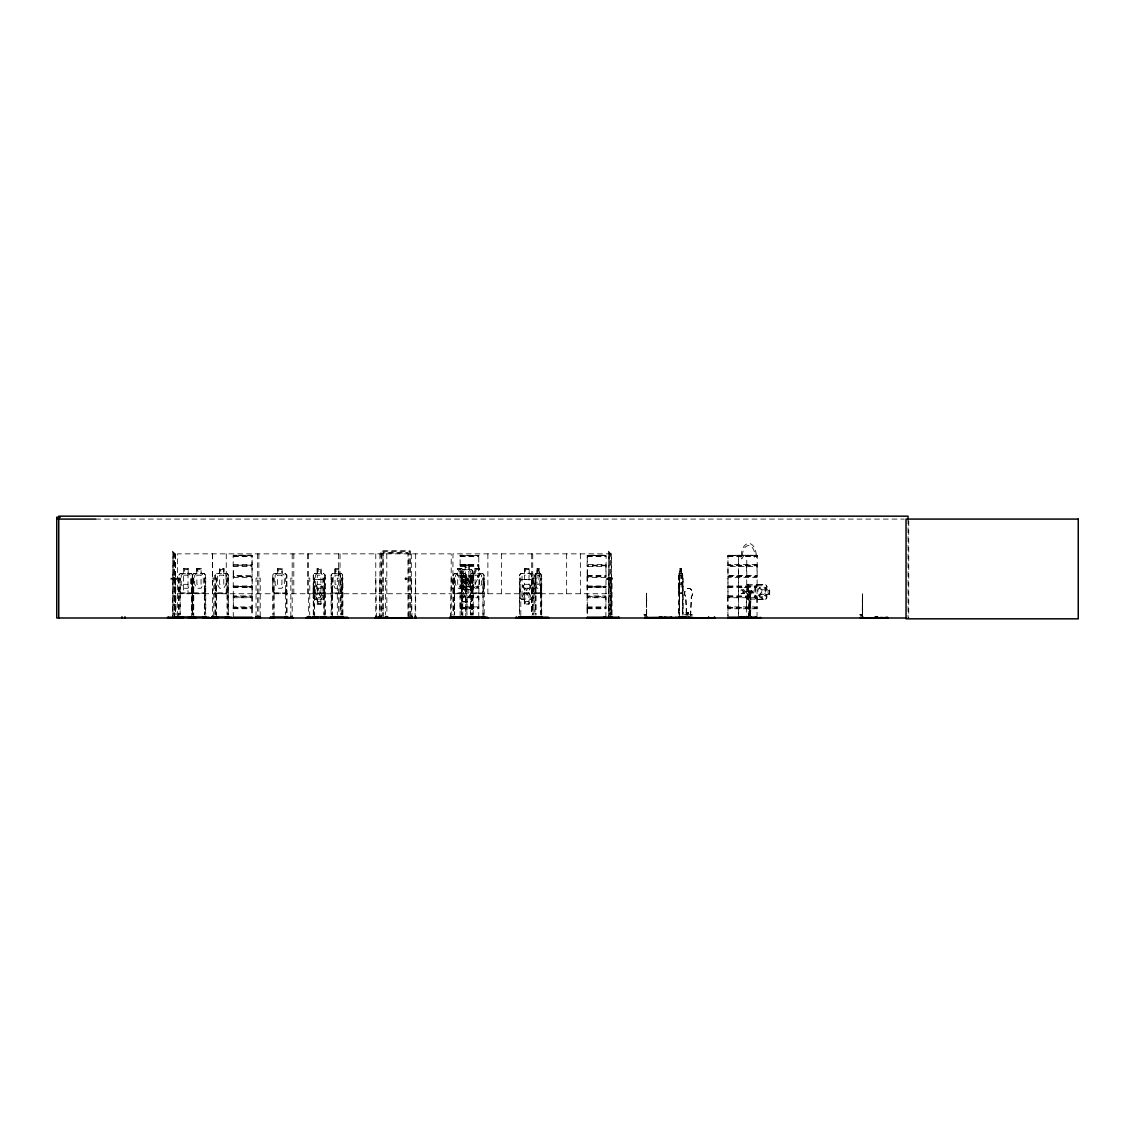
<?xml version="1.0" encoding="UTF-8"?>
<svg xmlns="http://www.w3.org/2000/svg" width="1135" height="1135" viewBox="0 0 1135 1135"><rect width="100%" height="100%" fill="white"/><g stroke="black" fill="none" stroke-linecap="round" stroke-linejoin="round"><path stroke-width="0.75" stroke-dasharray="5 3.75" d="M233.328 602.33L233.299 607.239M233.328 570.948L233.299 575.856M460.143 602.33L460.143 617.341M478.899 555.356L459.973 555.327L478.984 555.483L460.115 555.27L460.129 575.686L460.143 570.948M478.771 602.33L478.984 576.495M478.771 570.948L478.771 555.27M587.277 606.899L587.277 597.748M587.277 575.53L587.277 566.365M605.906 602.33L606.118 555.426L587.079 555.37L605.934 555.27L587.249 555.313L587.263 564.521L605.934 564.521M605.906 570.948L605.906 566.365L587.263 566.365L587.249 575.743M644.652 614.9L644.694 615.227M646.184 614.844L644.964 614.461L646.184 615.156M646.468 616.489L646.453 593.179L646.695 601.309M646.624 600.443L646.68 616.489L646.411 601.309M738.388 617.341L738.417 555.299L738.374 564.521M738.388 575.53L738.388 566.365M746.617 602.33L746.844 565.344M746.617 570.948L746.617 566.365M757.017 602.33L757.215 555.37L727.79 555.37L757.045 555.27L727.946 555.313L727.975 596.059L727.975 577.374L757.045 577.374M757.017 570.948L757.017 566.365L727.975 566.365L727.989 575.53L757.045 575.53M861.905 614.617C859.465 615.056 862.586 614.602 862.018 615.071M860.926 615.042L862.018 614.844M862.529 598.954L862.501 593.179L862.316 616.489L862.26 601.309M862.515 616.489L862.501 593.179L862.486 594.839M645.006 615.071L645.191 615.056M171.115 578.084C172.704 580.411 170.52 576.58 170.903 579.488M172.861 579.46L172.988 577.914M174.293 579.545L174.421 577.999M176.379 578.935C173.967 581.233 176.407 575.332 176.365 579.488M606.87 578.935C609.268 581.233 606.828 575.332 606.87 579.488M607.083 578.963L607.083 578.495M610.261 579.332L610.261 577.914L610.261 579.545L610.261 578.552L611.084 578.949M612.12 578.495C611.992 579.744 610.687 578.268 612.332 577.97M646.184 614.574L643.985 614.971M862.174 615.028L859.819 614.971M646.425 599.649L646.68 598.429L646.638 603.664M646.652 593.662L646.439 594.839L646.666 593.179M172.151 577.914L172.151 579.545M175.13 579.545L175.13 577.914M608.119 577.914L608.119 579.545M608.828 579.46L608.814 577.999M608.942 577.914L608.942 579.545M610.261 579.545L610.261 577.914M611.084 579.545L611.084 577.914M252.112 565.102L252.027 555.285L233.143 555.37L233.313 575.53L251.984 575.53L252.154 565.202L233.143 565.202M233.299 596.23L233.228 576.069M478.771 617.341L478.786 597.748L460.115 597.748L460.115 606.899L478.786 606.899M606.033 597.209L587.107 597.109L587.178 607.438M605.906 617.341L605.934 597.748L587.263 597.748M727.989 595.946L757.017 595.946M738.374 595.946L738.374 577.374M757.045 597.691L757.102 608.261L727.833 608.105L727.989 617.341M757.017 617.341L757.088 608.317M233.328 617.341L233.143 608.076L252.126 608.119L252.197 576.452L233.214 576.112M460.115 597.748L460.115 577.204M587.05 607.821L587.277 617.341M690.449 616.078L691.272 596.84A4.994 3.958 -90 0 0 691.272 589.789A4.994 3.958 -90 0 0 685.682 589.789A4.994 3.958 -90 0 0 685.682 596.84L686.491 616.078M690.648 616.078L691.456 596.84A4.994 3.958 -90 0 0 691.456 589.789A4.994 3.958 -90 0 0 685.866 589.789A4.994 3.958 -90 0 0 685.866 596.84L686.689 616.078M645.205 614.872L646.014 614.546M861.266 614.617L861.976 614.886M460.115 575.629L460.086 577.048M460.115 596.003L478.771 595.946M748.149 591.888L752.477 591.505M752.434 592.115L749.625 591.732M688.576 613.737L686.462 613.24L688.576 612.872M687.484 612.801L687.072 613.836L688.335 613.808L688.448 612.999L686.136 613.198L687.81 612.943M682.135 593.165L682.561 588.256L682.305 593.165L678.929 593.165L678.503 575.119L678.943 573.359L680.035 573.359M688.534 613.737C688.477 612.049 684.008 614.673 688.448 612.985C686.434 614.744 687.399 612.049 687.299 613.297M686.547 613.269L687.427 613.07L686.746 613.609M751.129 592.2C753.072 589.689 731.635 593.264 751.044 591.378M747.284 585.944L762.323 585.788L762.323 584.44L747.227 584.326L748.632 584.326L748.618 585.745M747.156 597.89L748.689 597.89L747.284 597.734M252.183 586.909L233.115 586.412L252.027 586.611M459.916 586.469L478.984 586.412L460.015 586.242M540.388 592.995L541.225 588.285M540.444 593.165L541.154 588.256M606.118 586.909L587.065 586.909L606.076 586.781M738.261 586.979L738.36 586.213M747.227 584.596L747.284 599.081L765.799 599.237M747.766 598.925L747.766 584.596M727.975 596.116L757.173 596.542M233.243 596.329L233.313 606.899L251.984 606.899L251.984 597.748L233.313 597.748M727.79 596.627L727.861 608.161M679.099 573.359L678.631 614.532M587.221 575.913L606.062 576.169M861.181 615.213L861.735 615.184M233.228 607.438L233.214 608.161M252.183 576.594L233.143 576.693M341.209 592.995L342.486 588.256L342.486 575.161M471.38 601.72L472.671 596.982M472.898 597.01L471.479 601.89L462.456 601.89L461.264 597.01M471.578 589.377L473.025 584.497M314.565 579.389L313.132 584.27L313.132 597.45L314.509 599.181L317.133 599.181M313.359 584.298L314.665 579.545L323.659 579.545M323.617 593.165L325.05 588.285L323.716 593.165L314.452 593.165M465.307 573.359L462.144 573.359L462.2 568.451L457.561 568.451L457.561 573.359L454.553 573.359L452.993 575.09L452.993 588.285L454.525 593.165L465.35 593.165L466.769 588.285M688.037 613.624L687.356 613.07M465.265 593.165L465.591 592.101L456.837 573.359M482.645 593.123L484.12 588.242L484.063 575.09L482.588 573.331M191.418 593.165L192.879 588.285L191.46 593.165L180.323 593.165L178.706 588.285M193.759 593.165L192.326 588.285L193.688 593.165L204.186 593.165L205.563 588.256M204.186 593.165L205.705 588.285M228.22 588.256L226.745 592.995L216.53 592.995L215.125 588.285L216.501 593.165M226.844 593.165L228.433 588.285M519.433 584.27L521.121 579.389L532.542 579.389L534.046 584.27M533.904 588.256L532.272 592.995L521.078 592.995L519.617 588.256M534.074 588.285L532.386 593.165L520.965 593.165L519.461 588.285M727.79 565.244L757.173 565.159M727.79 607.636L757.173 607.551M460.03 586.568L478.771 586.653M727.875 576.069L757.173 576.169M748.632 599.195L747.284 599.237M460.03 607.438L478.913 607.551M606.062 565.159L587.107 565.202L587.306 555.299M746.731 587.036L746.688 586.213M535.748 573.359L534.883 588.285L535.734 593.165M233.172 607.594L252.112 607.551M252.126 597.109L233.214 597.152M459.959 576.211L478.998 576.353M587.107 565.145L587.263 566.365M587.107 576.154L587.107 597.109M252.126 608.119L251.956 617.341M459.973 565.145L478.927 565.145M249.601 587.604L251.232 587.604M476.402 587.604L478.034 587.604M603.536 587.604L605.182 587.604M744.248 587.604L745.879 587.604M754.647 587.604L756.293 587.604M471.479 591.917L480.176 573.331M468.826 596.982L470.741 593.052M470.855 580.538L468.925 584.468L465.307 584.468L463.364 580.538L463.364 571.373L465.307 569.742L465.279 564.677M320.921 599.025L322.879 597.379L322.879 588.228L320.921 584.298L320.921 575.161L317.275 575.161L317.275 584.326L315.317 588.228L315.317 597.379L317.275 599.025L317.275 603.933M317.275 573.53L315.331 575.161L315.331 584.326L317.275 588.256L317.275 597.379L320.921 597.379L320.921 588.228L322.879 584.326L322.879 575.161L320.921 573.53L320.921 568.621L317.275 568.621M406.458 579.361L406.032 577.914M531.45 588.228L529.024 584.298L529.024 575.161L524.484 575.161L524.484 584.326L522.057 588.228L522.057 597.379L524.484 599.025L524.455 603.933L529.024 603.933L529.024 599.025L531.45 597.379M524.512 568.621L524.484 573.53L522.057 575.161L522.057 584.326L524.484 588.256L524.484 597.379L529.024 597.379L529.024 588.228L531.45 584.326M234.207 587.604L237.101 587.604M461.009 587.604L463.903 587.604M588.157 587.604L591.051 587.604M728.854 587.604L731.763 587.604M739.268 587.604L742.162 587.604M743.624 556.008L741.808 558.917L740.02 556.008M765.671 599.237L766.65 597.762L766.877 586.412L766.778 589.746M766.778 594.329L766.877 597.833L765.714 599.394L757.953 599.394M331.122 614.532L331.094 575.119L332.314 573.359L335.038 573.359L334.939 568.451L338.883 568.451M332.47 592.995L331.321 588.256L331.193 575.119L332.413 573.359M465.208 582.099L462.498 582.099L461.377 583.844M461.392 583.915L462.598 582.099M461.406 614.532L461.307 571.331L462.64 569.586M462.654 601.72L461.505 596.982L461.534 571.402L462.697 569.742M313.274 614.532L313.246 575.119L314.579 573.359M323.56 599.025L324.823 597.365M324.965 597.436L323.617 599.181L320.95 599.181L321.049 604.09L317.034 604.09L317.176 599.025M587.121 586.781L605.976 586.611M192.312 614.532L192.326 575.119L193.801 573.359M192.539 575.175L193.872 573.53L204.073 573.53M215.04 614.532L215.054 575.119L216.544 573.359L219.566 573.359L219.495 568.451L224.006 568.451L223.85 573.53L226.007 575.161L226.007 584.326L223.779 588.256L219.637 588.256L217.423 584.326L217.423 575.161L219.637 573.53L219.708 568.621L223.85 568.621L223.779 573.53M519.617 575.175L521.107 573.53L532.287 573.53L533.904 575.161M533.89 597.365L532.4 599.025L521.22 599.025L519.603 597.379M534.046 597.436L532.485 599.181L529.165 599.181L529.18 604.09L524.299 604.09M251.942 555.299L233.313 555.27L251.998 555.313L251.984 564.733M233.328 586.611L251.998 587.065M746.802 565.202L746.688 555.682M727.946 586.611L757.088 586.653M748.149 584.44L748.149 585.944M178.862 575.161L180.479 573.53M688.434 613.624L687.767 613.467M196.908 573.53L194.695 575.161L194.695 584.326L196.908 588.256L201.051 588.256L203.264 584.326L203.264 575.161L201.051 573.53L201.122 568.621L196.908 568.621L196.979 573.53M472.77 575.133L475.054 573.487L474.955 568.422L479.537 568.422L479.537 573.331M183.586 573.53L181.217 575.161L181.217 584.326L183.586 588.256L187.999 588.256L190.368 584.326L190.368 575.161L187.999 573.53M277.507 573.53L275.138 575.161L275.138 584.326L277.507 588.256L281.934 588.256L284.303 584.326L284.303 575.161L281.934 573.53L281.977 568.621L277.507 568.621L277.55 573.53L277.394 568.451L282.133 568.451L282.09 573.359L285.197 573.359L286.871 575.09L286.857 614.532L286.673 575.161L285.098 573.53L274.188 573.53L272.769 575.175L272.811 588.256L274.23 592.995L285.14 592.995L286.871 588.285L285.211 593.165L274.074 593.165M748.149 584.284L748.093 585.632M758.081 599.394L755.073 597.89L755.073 586.355L758.081 584.667M755.3 586.469L758.095 584.837M405.777 577.857L404.94 578.963L406.245 579.602M405.819 577.999L405.138 578.963M406.06 579.602L406.458 578.084M743.609 592.215L743.609 591.378M95.751 519.078L904.269 519.078M233.328 556.221L251.956 556.221M460.143 556.221L478.771 556.221M587.277 556.221L605.906 556.221M727.989 556.221L757.485 556.008L755.569 558.917L753.64 556.008M233.356 556.249L251.942 556.249M460.157 556.249L478.743 556.249M587.306 556.249L605.891 556.249M728.003 556.249L757.002 556.249M382.963 557.129L382.963 559.569M609.098 557.129L609.098 559.569M233.313 564.521L251.984 564.521M460.115 564.521L478.786 564.521M757.045 564.521L727.975 564.521L728.003 555.299M465.307 564.833L469.025 564.833M233.214 565.769L252.112 565.727M460.015 565.769L478.913 565.727M606.062 565.727L587.221 565.982M727.861 565.769L757.173 565.727M233.313 566.365L251.984 566.365L252.126 576.154M460.115 566.365L478.786 566.365L478.899 576.112M196.766 568.451L201.264 568.451L201.264 573.359L204.144 573.359L205.705 575.09L205.775 614.532M183.586 568.621L188.041 568.621L187.999 593.165M335.066 568.621L338.755 568.621M462.044 568.621L457.717 568.621L457.774 573.53L455.433 575.161L455.433 584.326L457.717 588.256L461.988 588.256L464.272 584.326L464.272 575.161L461.988 573.53L462.144 568.451M475.054 568.592L479.396 568.592L479.396 573.487L481.623 575.133L481.623 584.298L479.339 588.214L475.054 588.214L472.77 584.298M524.484 568.621L529.052 568.621L529.024 573.53L531.45 575.161L531.393 614.787M537.011 568.621L539.097 568.621M679.922 568.621L681.355 568.621M537.352 569.444L538.6 569.444L538.6 571.075L537.352 571.075M680.149 569.444L680.972 569.444L680.972 571.075L680.149 571.075M462.541 569.586L465.279 569.586M471.663 569.586L469.053 569.586L469.152 564.677M462.598 569.742L471.607 569.742L472.798 571.373L472.798 597.01M183.586 573.359L180.366 573.359L178.706 575.09L178.734 616.262M187.999 573.359L191.418 573.359L192.922 575.119L192.993 614.532M193.73 573.359L196.837 573.359M223.935 573.359L226.872 573.359L228.433 575.09L228.518 614.532M277.394 573.359L274.117 573.359L272.613 575.119L272.698 614.532M314.48 573.359L317.247 573.359M325.234 614.532L325.05 575.09L323.674 573.359L321.049 573.359L321.148 568.451L317.147 568.451L317.147 573.359M338.783 573.359L341.365 573.359M482.673 573.331L471.933 573.331L470.316 575.062L470.316 588.242L471.947 593.123L482.716 593.123M537.096 573.359L535.606 573.359L534.883 575.09L535.096 614.532M539.011 573.359L540.572 573.359L541.225 575.119L541.267 614.532M681.241 573.359L682.291 573.359L682.717 575.161L682.717 614.532L682.844 578.098M180.437 573.53L191.347 573.53L192.766 575.175L192.851 614.532M216.53 573.53L226.816 573.53M314.537 573.53L323.631 573.53M332.371 573.53L341.309 573.53M465.251 573.53L454.667 573.53L453.205 575.161L453.39 614.532M535.635 573.53L540.544 573.53M678.957 573.53L682.263 573.53M192.326 575.119L192.539 614.532M215.054 575.119L215.267 614.532M228.362 575.09L226.801 573.359M323.574 573.359L325.05 575.09M342.614 575.09L342.6 614.532M540.416 573.359L541.225 575.119M682.121 573.359L682.773 575.09M183.586 575.161L187.999 575.161M338.656 575.161L335.066 575.161L335.066 584.326L338.656 584.326M460.115 575.53L478.786 575.53M587.263 575.53L605.934 575.53M461.278 575.956L472.926 575.956M460.015 576.779L478.913 576.736M587.15 576.779L606.062 576.736M727.79 576.594L757.173 576.736M233.313 577.374L251.984 577.374L251.984 595.903L233.313 595.903M460.115 577.374L478.786 577.374M605.934 577.374L587.263 577.374L587.263 595.903L605.906 595.946M609.254 577.389L609.254 580.07M175.343 578.098L174.818 614.787M175.57 578.098L176.081 614.787M177.613 578.098L180.167 578.098L180.167 614.532M205.775 578.098L204.343 578.098L204.343 614.532M212.387 578.098L213.749 578.098L213.749 616.546M215.04 578.098L216.487 578.098L216.487 617.993M228.518 578.098L227.071 578.098L227.071 614.532M257.418 578.098L256.056 578.098L256.056 616.546M258.865 578.098L260.213 578.098L260.213 616.546M272.57 578.098L274.003 578.098L274.003 617.993M286.857 578.098L285.41 578.098L285.552 614.532M292.192 578.098L290.844 578.098L290.844 616.546M308.365 578.098L309.798 578.098L309.685 614.787M313.274 578.098L314.665 578.098L314.665 617.993M325.234 578.098L323.858 578.098L323.858 614.532M331.122 578.098L332.512 578.098L332.512 617.993M338.656 578.098L337.308 578.098L337.308 614.787M340.032 578.098L340.713 614.787M375.77 578.098L376.451 616.546M379.927 578.098L379.26 616.546M386.879 578.098L385.446 578.098L385.545 614.787M411.31 578.098L411.991 616.546M415.68 578.098L414.999 616.546M451.205 578.098L450.538 616.546M452.95 578.098L454.653 578.098L454.653 614.532M461.406 578.098L462.782 578.098L462.782 617.993M470.543 578.07L473.196 578.098L473.196 614.532M531.393 578.098L533.975 578.098M535.096 578.098L536.131 578.098M678.631 578.098L679.51 578.098L679.51 617.993M682.348 578.098L683.227 578.098L683.227 614.532M173.456 578.368L173.456 579.091M408.033 578.368L408.033 579.091M609.75 578.368L609.75 579.091M172.988 578.552L172.165 578.949M174.293 578.552L175.116 578.949M608.942 578.552L608.105 578.949M172.151 578.893L172.988 578.893M174.293 578.893L175.13 578.893M608.119 578.893L608.942 578.893M610.261 578.893L611.084 578.893M314.466 579.389L323.745 579.389M521.22 579.545L532.428 579.545L533.89 584.298M465.875 579.801L468.188 579.801L468.188 578.169L465.591 578.098L465.591 614.532M465.307 580.538L468.925 580.538M468.954 582.099L471.536 582.099M462.555 582.255L471.493 582.255M472.798 583.83L471.436 582.099M382.963 583.957L382.963 586.398M609.098 583.957L609.098 586.398M183.586 584.326L187.999 584.326M317.275 584.298L320.921 584.326M524.484 584.298L529.024 584.326M471.692 589.377L462.47 589.377L461.278 584.497L462.697 589.207M757.953 584.667L765.855 584.667L766.877 586.412L765.728 584.667M233.328 585.972L251.956 585.972M460.143 585.972L478.771 585.972M587.277 585.972L605.906 585.972M727.989 585.972L757.017 585.972M755.073 586.355L755.215 597.89L758.095 599.237M233.328 587.604L251.956 587.604M460.143 587.604L478.771 587.604M587.277 587.604L605.906 587.604M727.989 587.604L757.017 587.604M272.613 588.285L274.117 593.165M313.345 588.285L314.551 593.165M317.275 588.228L320.921 588.256M331.193 588.285L332.385 593.165L341.408 593.165L342.614 588.285M452.993 588.285L454.724 592.995L468.826 593.052L468.826 583.887L465.237 583.887L465.237 593.052L466.556 588.256L466.613 575.175M524.484 588.228L529.024 588.256M534.883 588.285L535.777 592.995M678.503 588.285L679.085 593.165M462.598 589.207L471.607 589.207M741.623 589.93L743.609 589.93M748.022 591.505L749.469 591.505M748.476 592.64L750.803 592.64M180.437 592.995L191.347 592.995M193.801 592.995L204.073 592.995M323.631 592.995L314.537 592.995L313.473 588.256M332.371 592.995L341.309 592.995M472.004 592.967L482.602 592.967L483.978 588.214L483.921 575.147L482.545 573.487M535.635 592.995L540.544 592.995M678.957 592.995L682.263 592.995M748.476 593.066L753.413 592.938L753.413 590.654L750.873 590.654L750.675 616.333M216.43 593.165L226.915 593.165M535.592 593.165L540.586 593.165M177.613 593.747L451.205 593.747M452.95 593.747L611.495 593.747M741.623 593.662L743.609 593.662M769.771 594.485L766.65 594.329L765.685 596.783L760.28 596.783L757.967 594.329L757.967 589.746L760.28 587.292L765.685 587.292L766.65 589.746L769.771 589.576L769.629 594.485M233.186 596.542L252.112 596.542M459.987 596.542L478.913 596.542M587.135 596.542L606.062 596.542M460.015 597.152L478.913 597.109M727.861 597.152L757.173 597.109M313.132 597.45L314.608 599.181M862.515 598.429L862.529 600.443M314.565 599.025L323.659 599.025M524.327 599.181L521.149 599.181L519.433 597.45M462.555 601.72L471.493 601.72M317.176 603.933L320.921 603.933M587.263 606.899L605.934 606.899M757.045 606.899L727.975 606.899L727.989 597.748L762.323 597.734L762.323 599.081M587.135 607.551L606.062 607.551M382.963 608.176L382.963 610.616M460.015 608.161L478.913 608.105M587.15 608.161L606.062 608.105M609.098 608.176L609.098 610.616M460.115 608.757L478.786 608.757M587.263 608.701L605.934 608.757M757.045 608.757L727.975 608.757L727.975 615.823M687.115 612.772L688.221 612.928M643.985 614.759L646.326 614.872M684.377 614.744L686.874 614.744M689.385 614.744L692.35 614.744M859.819 614.759L862.174 614.872M609.098 552.802L608.445 551.17M173.002 552.745L172.477 551.17M468.925 569.742L470.855 571.373L470.741 614.489M470.741 583.887L468.826 582.255L468.925 571.373L465.307 571.373L465.336 582.255M338.656 573.53L340.571 575.161L340.571 584.326L338.656 588.256L335.066 588.256L333.137 584.326L333.137 575.161L335.066 573.53L335.038 568.451M748.149 599.237L748.149 597.577L748.093 598.925M204.002 573.53L205.492 575.161L205.563 614.532M465.251 573.359L466.769 575.119L466.854 614.532M471.564 569.586L473.025 571.316L472.869 614.532M471.38 582.255L472.671 583.887M341.266 573.359L342.727 575.09M405.493 579.261L405.238 578.524M465.237 596.982L463.321 593.052L463.321 583.887L465.237 582.255L465.109 577.19L469.053 577.19L469.053 582.099M681.199 573.53L681.199 588.256L679.922 588.256L679.227 584.326M178.904 588.256L180.479 592.995M470.528 588.214L472.061 592.967M746.66 607.168L746.617 617.341M535.975 584.326L537.011 588.256L538.941 588.256L539.976 584.326L539.011 568.451M323.645 579.389L324.965 584.27M323.56 579.545L324.724 584.298L324.724 597.365M461.307 584.497L462.598 589.377M746.617 606.955L746.631 597.748M233.313 608.701L251.984 608.757L251.984 615.823M862.33 599.649L862.486 616.489M908.738 520.851L908.738 617.993M908.043 519.078L908.043 617.993M769.544 589.746L769.544 594.329M761.911 584.44L761.911 585.788M761.911 597.734L761.911 599.081M753.087 590.654L753.087 592.938M751.214 590.654L751.214 592.938M750.519 593.066L750.462 616.333M750.306 592.64L750.306 590.98L748.972 590.98L748.972 592.64M749.965 590.98L749.965 592.64M749.994 593.066L749.994 616.333M749.809 592.64L749.866 616.333M749.724 593.066L749.625 616.333M749.313 590.98L749.412 616.333M748.32 585.944L748.32 597.577M747.908 585.944L747.908 597.577M738.374 597.748L738.374 606.899M738.374 608.757L738.374 615.823M691.896 614.744L691.896 616.816M688.009 615.354L688.009 612.446L685.98 612.446L685.98 615.354M687.782 612.446L687.782 615.354M686.193 612.446L686.193 615.354M682.561 575.161L682.348 614.532M681.397 573.359L681.397 568.451L679.879 568.451L679.127 614.532L679.014 578.098M681.241 568.451L681.355 573.53M680.035 568.451L680.078 573.53M612.049 614.787L612.063 578.098L610.148 578.098L610.148 614.787M611.495 614.787L611.538 553.852L452.95 553.852L452.95 614.787M611.297 553.852L611.311 614.787M610.772 578.098L610.786 614.787M610.247 617.78L610.417 553.043L608.928 553.043L608.928 614.29M609.098 617.993L609.098 550.844L608.445 617.993M587.263 608.757L587.263 615.823M580.354 553.852L580.354 593.747M566.649 553.852L566.649 593.747M541.736 614.532L541.736 578.098L540.7 578.098L540.7 614.532M541.083 575.119L541.168 617.993M539.097 573.53L539.153 568.451L536.94 568.451L537.011 573.53L535.975 575.161L536.131 614.532M537.167 568.621L537.167 573.53M535.564 578.098L535.663 614.532M533.975 614.532L534.074 575.09L532.329 573.359L529.18 573.359L529.18 568.451L524.327 568.451L524.342 573.359L521.008 573.359L519.461 575.119L519.461 614.532L519.39 578.098L520.809 578.098L520.809 617.993M533.053 578.098L533.053 614.787M532.741 553.852L532.741 614.787M532.641 578.098L532.57 614.532M531.705 553.852L531.705 614.787M524.299 599.181L524.327 604.09M501.599 553.852L501.599 593.747M487.88 553.852L487.88 593.747M484.191 614.489L484.375 578.07L482.928 578.07L482.928 614.489M483.127 578.07L483.127 617.965M474.898 568.422L474.898 573.331M472.132 578.098L472.132 614.532M471.99 578.07L471.99 614.489M471.805 578.07L471.805 614.532M470.528 575.133L470.543 614.489M468.925 564.833L469.025 569.742M467.038 578.098L467.038 614.532M465.776 578.098L465.776 617.993M465.18 564.677L465.18 569.586M462.456 578.098L462.456 614.532M461.732 578.098L461.732 614.532M454.468 578.098L454.468 614.532M454.298 578.098L454.298 614.787M451.205 616.546L451.205 553.852L177.613 553.852L177.613 616.546M415.68 553.852L415.68 616.546M411.31 553.852L411.31 616.546M410.217 616.234L410.217 550.844L380.963 550.844L380.963 617.993M409.834 616.234L409.834 551.227L381.346 551.227L381.346 617.993M408.26 616.234L408.26 552.802L382.921 552.802L382.921 616.234M408.033 617.78L408.018 553.043L383.091 552.972L383.091 617.993M386.78 553.852L386.879 614.787M379.927 553.852L379.927 616.546M375.77 553.852L375.77 616.546M342.912 614.532L342.912 578.098L341.536 578.098L341.536 614.532M341.862 578.098L341.862 614.532M340.032 553.852L340.032 614.787M338.783 568.451L338.883 573.359M338.656 553.852L338.656 614.787M332.186 578.098L332.186 614.532M331.448 578.098L331.448 614.532M324.965 575.09L324.922 614.532M324.17 578.098L324.17 614.532M320.822 599.025L320.95 604.09M317.247 568.451L317.374 573.53M314.352 578.098L314.352 614.532M313.473 575.175L313.586 614.532M308.365 553.852L308.365 614.787M307.514 553.852L307.514 593.747M293.809 553.852L293.809 593.747M292.192 553.852L292.192 616.546M273.875 578.098L273.875 614.532M258.865 553.852L258.865 616.546M257.418 553.852L257.418 616.546M228.22 575.161L228.291 614.532M227.298 578.098L227.298 614.532M226.262 553.852L226.262 593.747M216.26 578.098L216.26 614.532M212.557 553.852L212.557 593.747M212.387 553.852L212.401 616.546M204.555 578.098L204.555 614.532M196.837 568.451L196.766 573.359M193.759 617.993L193.759 578.098L191.56 578.098L191.56 614.532M193.532 578.098L193.532 614.532M191.687 578.098L191.687 617.993M188.155 573.359L188.197 568.451L183.43 568.451L183.586 593.165M180.039 578.098L180.039 614.532M178.961 578.098L178.961 614.787M175.57 553.852L175.57 614.787M175.329 553.852L175.329 614.787M174.449 617.78L174.449 553.043L172.974 553.043L172.974 616.035M174.279 553.043L174.279 617.78M173.144 617.993L173.144 550.844L172.477 617.993M741.254 556.008A12.57 7.491 -90 0 1 748.745 543.438A12.57 7.491 -90 0 1 756.25 556.008M742.375 556.008A10.499 6.257 -90 0 1 748.632 545.509A10.499 6.257 -90 0 1 754.889 556.008M759.06 595.081L759.23 596.329L762.564 593.066C766.834 599.493 767.147 594.102 763.217 592.101C767.076 590.399 766.934 584.255 762.55 591.037C758.01 584.071 757.868 590.2 761.925 592.016L759.06 595.081M315.573 585.944L318.155 591.761C312.919 598.117 317.445 600.216 319.006 592.896C320.623 600.245 324.865 598.06 319.772 591.789C325.192 585.107 320.51 583.035 318.949 590.711L316.793 585.972L315.573 585.944M522.511 585.944L525.732 591.761C519.135 598.457 524.938 599.961 526.782 592.896C528.683 600.004 534.145 598.386 527.747 591.789C534.542 584.78 528.541 583.276 526.711 590.711L524.029 585.972L522.511 585.944M468.273 565.656L465.946 565.656L465.946 567.287L468.273 567.287L468.273 565.656M187.204 569.444L184.367 569.444L184.367 571.075L187.204 571.075L187.204 569.444M200.313 569.444L197.646 569.444L197.646 571.075L200.313 571.075L200.313 569.444M223.042 569.444L220.374 569.444L220.374 571.075L223.042 571.075L223.042 569.444M281.139 569.444L278.302 569.444L278.302 571.075L281.139 571.075L281.139 569.444M320.269 569.444L317.928 569.444L317.928 571.075L320.269 571.075L320.269 569.444M338.003 569.444L335.705 569.444L335.705 571.075L338.003 571.075L338.003 569.444M461.221 569.444L458.483 569.444L458.483 571.075L461.221 571.075L461.221 569.444M478.573 569.401L475.82 569.401L475.82 571.047L478.573 571.047L478.573 569.401M528.215 569.444L525.292 569.444L525.292 571.075L528.215 571.075L528.215 569.444M479.339 575.133L475.054 575.133L475.054 584.298L479.339 584.298L479.339 575.133M201.051 575.161L196.908 575.161L196.908 584.326L201.051 584.326L201.051 575.161M223.779 575.161L219.637 575.161L219.637 584.326L223.779 584.326L223.779 575.161M281.934 575.161L277.507 575.161L277.507 584.326L281.934 584.326L281.934 575.161M461.988 575.161L457.717 575.161L457.717 584.326L461.988 584.326L461.988 575.161M538.941 575.161L537.011 575.161L537.011 584.326L538.941 584.326L538.941 575.161M681.199 575.161L679.922 575.161L679.922 584.326L681.199 584.326L681.199 575.161M173.953 577.389L173.3 580.07L173.953 577.389M765.685 589.746L760.28 589.746L760.28 594.329L765.685 594.329L765.685 589.746M769.062 590.569L768.097 590.569L768.097 593.506L769.062 593.506L769.062 590.569M320.269 601.479L317.913 601.479L317.913 603.111L320.269 603.111L320.269 601.479M528.215 601.479L525.292 601.479L525.292 603.111L528.215 603.111L528.215 601.479M748.788 616.333L748.816 593.066L748.731 616.333M742.687 593.123A1.873 1.504 -90 0 0 742.02 589.987A1.873 1.504 -90 0 0 740.176 592.286A1.873 1.504 -90 0 0 742.687 593.123M744.673 593.123A1.873 1.504 -90 0 0 743.992 589.987A1.873 1.504 -90 0 0 742.162 592.286A1.873 1.504 -90 0 0 744.673 593.123"/><path stroke-width="1.5" d="M167.597 617.894L183.317 617.866M168.349 617.965L168.349 617.227M182.551 617.965L182.551 617.227M603.55 617.965L603.55 617.17L619.27 617.227L619.284 617.993L587.263 617.937M604.302 617.965L604.317 617.227M618.504 617.965L618.518 617.227M644.723 617.553L671.721 617.213M671.75 617.553L671.636 617.185M860.486 617.965L887.499 617.979M685.994 617.227L686.022 617.993M528.13 617.993L548.702 617.993M542.005 617.227L542.048 617.993M541.991 617.866L541.806 616.546M339.876 617.227L339.933 617.993L339.961 616.546M375.259 617.993L375.628 617.227M743.056 617.866L743.141 617.993M755.087 617.227L755.144 617.993M335.719 617.866L320.836 617.894M456.142 617.993L478.786 617.937M456.71 617.78L456.781 617.993M465.506 617.894L465.449 616.958M308.692 617.227L308.947 617.894M188.339 617.993L195.858 617.993M188.892 617.894L195.475 617.17L195.475 617.993M195.39 617.227L195.163 617.78M211.067 617.993L218.175 617.17L218.218 617.993M211.365 617.993L211.791 617.17L218.218 617.17M449.659 617.993L455.844 617.17M450.311 617.866L450.396 617.17M176.563 617.227L176.748 617.894M179.897 617.894L179.841 616.546L180.068 617.993M180.536 617.227L180.437 617.894M269.747 617.993L274.216 617.894M270.442 617.227L274.415 617.17L274.415 617.993M273.691 617.894L273.677 616.546M306.01 617.993L317.672 617.894M517.432 617.993L520.156 617.866M519.461 617.993L519.532 616.546L519.532 617.894M520.185 617.227L520.284 617.993M258 617.894L257.716 617.227M258.752 617.17L258.283 617.894M683.837 617.624L714.979 617.922L683.951 617.624M690.307 617.922L689.385 617.937L690.435 617.993M708.566 616.816L708.24 617.965M326.341 617.894L326.483 617.17L326.511 617.993M709.659 617.624L709.403 617.965M713.035 617.965L713.305 617.624M714.142 617.993L714.497 616.816M308.167 617.894L308.209 616.546M747.922 617.894L748.064 617.17L748.093 617.993M518.057 617.894L518.227 617.17L526.697 617.17L526.697 617.993M60.297 517.22L56.75 517.22L56.75 617.993L906.269 617.993M56.75 519.078L95.68 519.078M180.181 616.958L191.545 616.958M193.674 616.958L204.413 616.958M216.402 616.958L227.156 616.958M274.017 616.958L285.396 616.958L285.268 617.993L285.552 616.546M309.841 616.958L309.94 617.993M314.466 616.958L324.043 616.958M332.3 616.958L341.734 616.958M385.29 616.958L385.29 617.993M454.61 616.958L482.971 616.915M520.894 616.958L532.485 616.958M535.734 616.958L541.097 616.958M659.463 616.929L661.677 616.929M679.056 616.958L682.802 616.958M875.298 616.929L877.525 616.929M284.998 617.993L284.998 617.17L288.971 617.227L288.872 617.993M292.404 617.227L292.603 617.894M320.68 617.993L320.68 617.17L335.818 617.17L335.818 617.993M338.216 617.993L338.216 617.17L347.608 617.227L347.537 617.993M388.61 617.894L385.645 617.227M450.34 617.227L455.887 617.17L455.887 617.993M456.71 617.227L477.835 617.17L477.807 617.993M481.708 617.965L481.708 617.128L487.227 617.156L487.156 617.965M644.666 617.213L647.461 617.213M661.975 617.213L659.222 617.553M664.401 617.213L667.153 617.553M760.28 617.894L739.098 617.227L739.169 617.993M860.514 617.213L863.295 617.213M875.071 617.213L877.809 617.213M233.328 617.341L251.956 617.341M460.143 617.341L478.771 617.341M587.277 617.341L605.906 617.341M727.989 617.341L757.017 617.341M233.299 617.61L251.998 617.61M460.101 617.582L478.8 617.582M587.249 617.61L605.948 617.582M727.946 617.61L757.059 617.61M233.313 617.937L251.984 617.937M285.197 617.894L289.68 617.993M292.433 617.866L293.128 617.993M338.386 617.894L348.19 617.993M383.148 617.78L408.033 617.78M644.637 617.752L714.979 617.922M727.975 617.937L760.776 617.993M860.486 617.752L887.584 617.937M338.897 617.866L338.812 616.546M257.815 617.894L258.354 617.965M535.862 617.894L535.777 616.546L535.564 617.993M388.51 617.227L388.411 617.993M195.092 617.17L195.064 617.993M191.12 617.17L191.091 617.993M191.829 617.894L191.858 616.546M481.836 617.823L487.922 617.965M469.904 617.227L469.819 617.993M470.528 617.894L470.543 616.504M225.539 617.894L232.491 617.993M202.796 617.894L209.762 617.993M690.165 617.951L690.193 617.17L668.926 617.553M751.214 617.17L751.186 617.993M329.845 617.866L329.746 617.993M468.656 617.894L468.556 617.185L468.5 617.993M756.165 617.17L756.137 617.993M744.149 617.17L744.134 617.993M451.276 617.17L451.673 617.993M535.096 617.894L535.096 616.546L535.025 617.993M760.195 617.227L760.109 617.993M675.85 617.185L675.836 617.993M887.584 617.965L887.556 617.213L884.818 617.553M908.043 519.688L908.043 516.17L58.75 516.17L58.75 617.993M882.987 617.553L880.249 617.553M683.043 616.546L682.958 617.993M682.603 616.546L682.802 617.993M682.348 616.546L682.532 617.993M682.234 616.546L682.305 617.993M679.51 616.546L679.553 617.993M679.326 616.546L679.326 617.993M679.255 616.546L679.056 617.993M679.014 616.546L678.815 617.993M612.205 616.546L612.134 617.993M612.049 616.546L612.049 617.993M611.651 616.546L611.708 617.993L611.538 616.546M611.283 616.546L611.311 617.993M610.701 616.546L610.786 617.993M610.616 616.546L610.63 617.993M610.304 616.546L610.304 617.993M610.148 616.546L609.992 617.993M548.347 617.993L548.347 617.17L528.442 617.227L528.484 617.993M541.267 617.993L541.324 616.546L541.097 617.993M540.7 616.546L540.629 617.993M536.217 616.546L536.217 617.993L536.146 616.546M535.45 616.546L535.45 617.993M534.784 617.17L534.784 617.993M534.131 616.546L534.131 617.993M533.975 616.546L533.904 617.993L533.734 616.546M533.209 616.958L533.209 617.993M532.897 616.546L533.081 617.993M532.812 616.546L532.854 617.993M532.585 616.546L532.485 617.993M532.414 616.958L532.414 617.993M531.861 616.546L531.861 617.993M531.705 616.546L531.549 617.993M531.393 616.546L531.237 617.993L531.237 616.958M526.385 617.17L526.342 617.993M526.072 617.17L526.072 617.993M525.349 617.17L525.349 617.993M524.356 617.17L524.356 617.993M524.129 617.17L524.072 617.993M523.703 617.17L523.703 617.993M523.533 617.17L523.533 617.993M523.292 617.17L523.292 617.993M523.008 617.17L523.192 617.993M522.866 617.17L522.866 617.993M522.256 617.17L522.057 617.993M521.859 617.17L521.887 617.993M521.291 617.17L521.291 617.993M520.951 616.958L520.908 617.993M520.653 616.546L520.667 617.993M520.568 616.546L520.554 617.993M519.887 617.17L519.915 617.993M519.887 617.17L519.887 617.993M518.965 616.745L519.035 617.993M518.794 617.17L518.794 617.993M518.482 617.17L518.482 617.993M518.44 617.17L518.44 617.993M516.255 616.745L516.255 617.993M484.531 616.504L484.531 617.965M484.262 616.504L484.333 617.965M484.021 616.504L483.992 617.965M483.297 616.504L483.326 617.965M483.056 616.504L483.028 617.965M482.928 616.504L482.786 617.965M473.309 616.546L473.309 617.993M473.196 616.546L473.125 617.993M472.869 616.546L472.997 617.993M472.699 616.546L472.657 617.993M472.132 616.546L472.359 617.993M471.99 616.504L472.018 617.993M471.805 616.504L471.692 617.993M471.635 616.504L471.607 617.965M470.94 616.504L470.911 617.965M470.401 616.504L470.401 617.965M467.776 617.128L467.776 617.965M467.18 616.546L467.18 617.993L466.925 616.546M466.854 616.546L466.854 617.993M466.641 616.546L466.669 617.993M465.988 616.546L466.102 617.993M465.96 617.993L465.776 616.546L465.634 617.993M464.357 617.17L464.357 617.993M462.91 616.958L462.91 617.993L462.711 616.546M462.456 616.546L462.583 617.993M462.285 616.546L462.243 617.993M461.732 616.546L461.902 617.993M461.605 616.546L461.605 617.993M461.477 616.546L461.434 617.993M454.653 616.546L454.794 617.993M454.567 616.546L454.61 617.993M454.298 616.546L454.284 617.993M454.142 616.546L454.142 617.993M453.574 616.546L453.603 617.993M453.291 616.546L453.205 617.993M453.106 616.546L453.064 617.993M452.95 616.546L452.837 617.993M451.205 616.546L451.304 617.993M450.609 616.546L450.609 617.993M450.538 616.546L450.425 617.993M415.68 616.546L415.779 617.993M415.594 616.546L415.594 617.993M415.07 616.546L414.928 617.993M412.062 616.958L412.062 617.993M411.991 616.546L411.906 617.993M411.381 616.546L411.381 617.993M411.239 616.546L411.21 617.993M409.21 616.745L409.21 617.993M387.021 616.546L387.021 617.993M386.879 617.993L386.78 616.546L386.609 617.993M385.716 616.546L385.73 617.993M385.574 616.546L385.545 617.993M380.892 616.745L380.892 617.993M380.041 617.993L379.927 616.546L379.856 617.993M379.331 616.546L379.26 617.993M379.175 616.958L379.175 617.993M377.983 616.745L377.983 617.993M376.451 616.546L376.536 617.993M375.699 616.546L375.671 617.993M343.04 616.546L343.04 617.993L342.898 616.546M342.713 616.546L342.6 617.993M342.373 616.546L342.415 617.993M342.075 616.546L342.075 617.993L341.862 616.546M341.734 617.993L341.607 616.546L341.408 617.993M340.784 617.993L340.713 616.546L340.628 617.993M338.656 616.546L338.656 617.993M338.5 616.546L338.5 617.993M337.464 616.546L337.464 617.993M337.308 616.546L337.152 617.993M332.626 616.958L332.626 617.993M332.484 616.546L332.512 617.993M332.186 616.546L332.3 617.993M332.016 616.546L331.959 617.993M331.675 617.993L331.675 616.546L331.448 617.993M331.335 616.546L331.207 617.993M331.009 616.546L331.15 617.993M325.362 616.546L325.362 617.993M325.206 616.546L325.234 617.993M324.922 616.546L324.922 617.993M324.752 616.546L324.709 617.993M324.34 616.546L324.383 617.993M324.17 616.546L324.17 617.993M323.929 616.546L324.043 617.993M323.858 616.546L323.73 617.993M317.843 617.993L317.843 617.17L306.72 617.227L306.833 617.993M314.778 617.993L314.665 616.546L314.466 617.993M314.352 616.546L314.168 617.993M314.125 616.546L314.125 617.993M313.799 616.546L313.757 617.993M313.459 616.546L313.586 617.993M313.345 616.546L313.303 617.993M313.147 616.546L313.147 617.993M309.685 616.546L309.699 617.993L309.529 616.546M308.507 616.546L308.635 617.993M308.465 616.546L308.365 617.993M292.348 616.546L292.39 617.993M292.036 616.546L292.036 617.993M291 617.993L291 616.546L290.844 617.993M290.688 616.958L290.688 617.993M286.999 616.546L286.999 617.993M286.857 617.993L286.744 616.546L286.531 617.993M285.722 616.546L285.736 617.993M274.003 616.546L274.017 617.993M273.875 616.546L273.875 617.993M272.897 616.546L272.868 617.993M272.698 616.546L272.684 617.993M272.414 616.546L272.414 617.993M270.556 617.17L270.556 617.993M260.369 616.958L260.369 617.993M260.213 616.546L260.057 617.993M258.865 616.546L259.021 617.993M258.709 616.546L258.752 617.993M257.56 616.546L257.617 617.993M257.262 616.546L257.262 617.993M256.056 616.546L256.212 617.993M255.9 616.958L255.9 617.993M231.739 617.993L231.739 617.17L225.34 617.17L225.34 617.993M228.66 616.546L228.66 617.993M228.405 616.546L228.433 617.993M228.291 617.993L228.121 616.546L228.078 617.993M227.497 616.546L227.468 617.993M227.298 616.546L227.17 617.993M227.142 616.546L226.929 617.993M216.629 616.958L216.629 617.993M216.388 616.546L216.402 617.993M216.061 616.546L216.26 617.993M215.437 616.546L215.48 617.993M215.267 616.546L215.125 617.993M215.04 616.546L214.898 617.993M213.749 616.546L213.905 617.993M213.593 616.546L213.593 617.993M212.557 616.546L212.543 617.993M212.401 616.546L212.288 617.993M212.245 616.546L212.188 617.993M211.819 617.17L211.819 617.993M209.01 617.993L209.01 617.17L202.612 617.17L202.612 617.993M205.917 616.546L205.917 617.993M205.676 616.546L205.775 617.993M205.563 616.546L205.563 617.993M205.35 616.546L205.378 617.993M204.768 616.546L204.74 617.993M204.201 616.958L204.201 617.993M193.901 616.958L193.901 617.993M193.759 616.546L193.674 617.993M193.532 616.546L193.361 617.993L193.149 616.546M193.007 616.546L192.879 617.993M192.851 616.546L192.737 617.993M192.539 616.546L192.397 617.993M192.382 616.546L192.312 617.993M191.659 616.546L191.545 617.993M191.404 616.958L191.404 617.993M189.091 617.17L189.091 617.993M183.317 617.993L183.317 617.17L167.597 617.227L167.583 617.993M180.635 617.17L180.635 617.993M180.167 616.546L180.323 617.993M178.961 616.546L179.06 617.993M178.805 616.546L178.833 617.993M178.578 616.546L178.578 617.993M177.769 617.993L177.769 616.546L177.514 617.993M177.457 616.546L177.415 617.993M176.251 616.546L176.081 617.993M175.556 617.993L175.4 616.546L175.343 617.993M174.818 617.993L174.733 616.546L174.648 617.993M124.963 616.745L124.963 617.993M122.041 616.745L122.041 617.993M685.043 617.341C683.554 618.135 686.547 618.093 685.043 617.341M688.69 617.341C687.2 618.135 690.193 618.093 688.69 617.341M1078.25 519.078L906.042 519.078L906.042 618.83L1078.25 618.83L1078.25 519.078M683.327 617.993L683.327 616.546L683.227 617.993M678.602 617.993L678.588 616.546L678.531 617.993M204.555 617.993L204.555 616.546L204.413 617.993"/></g></svg>
